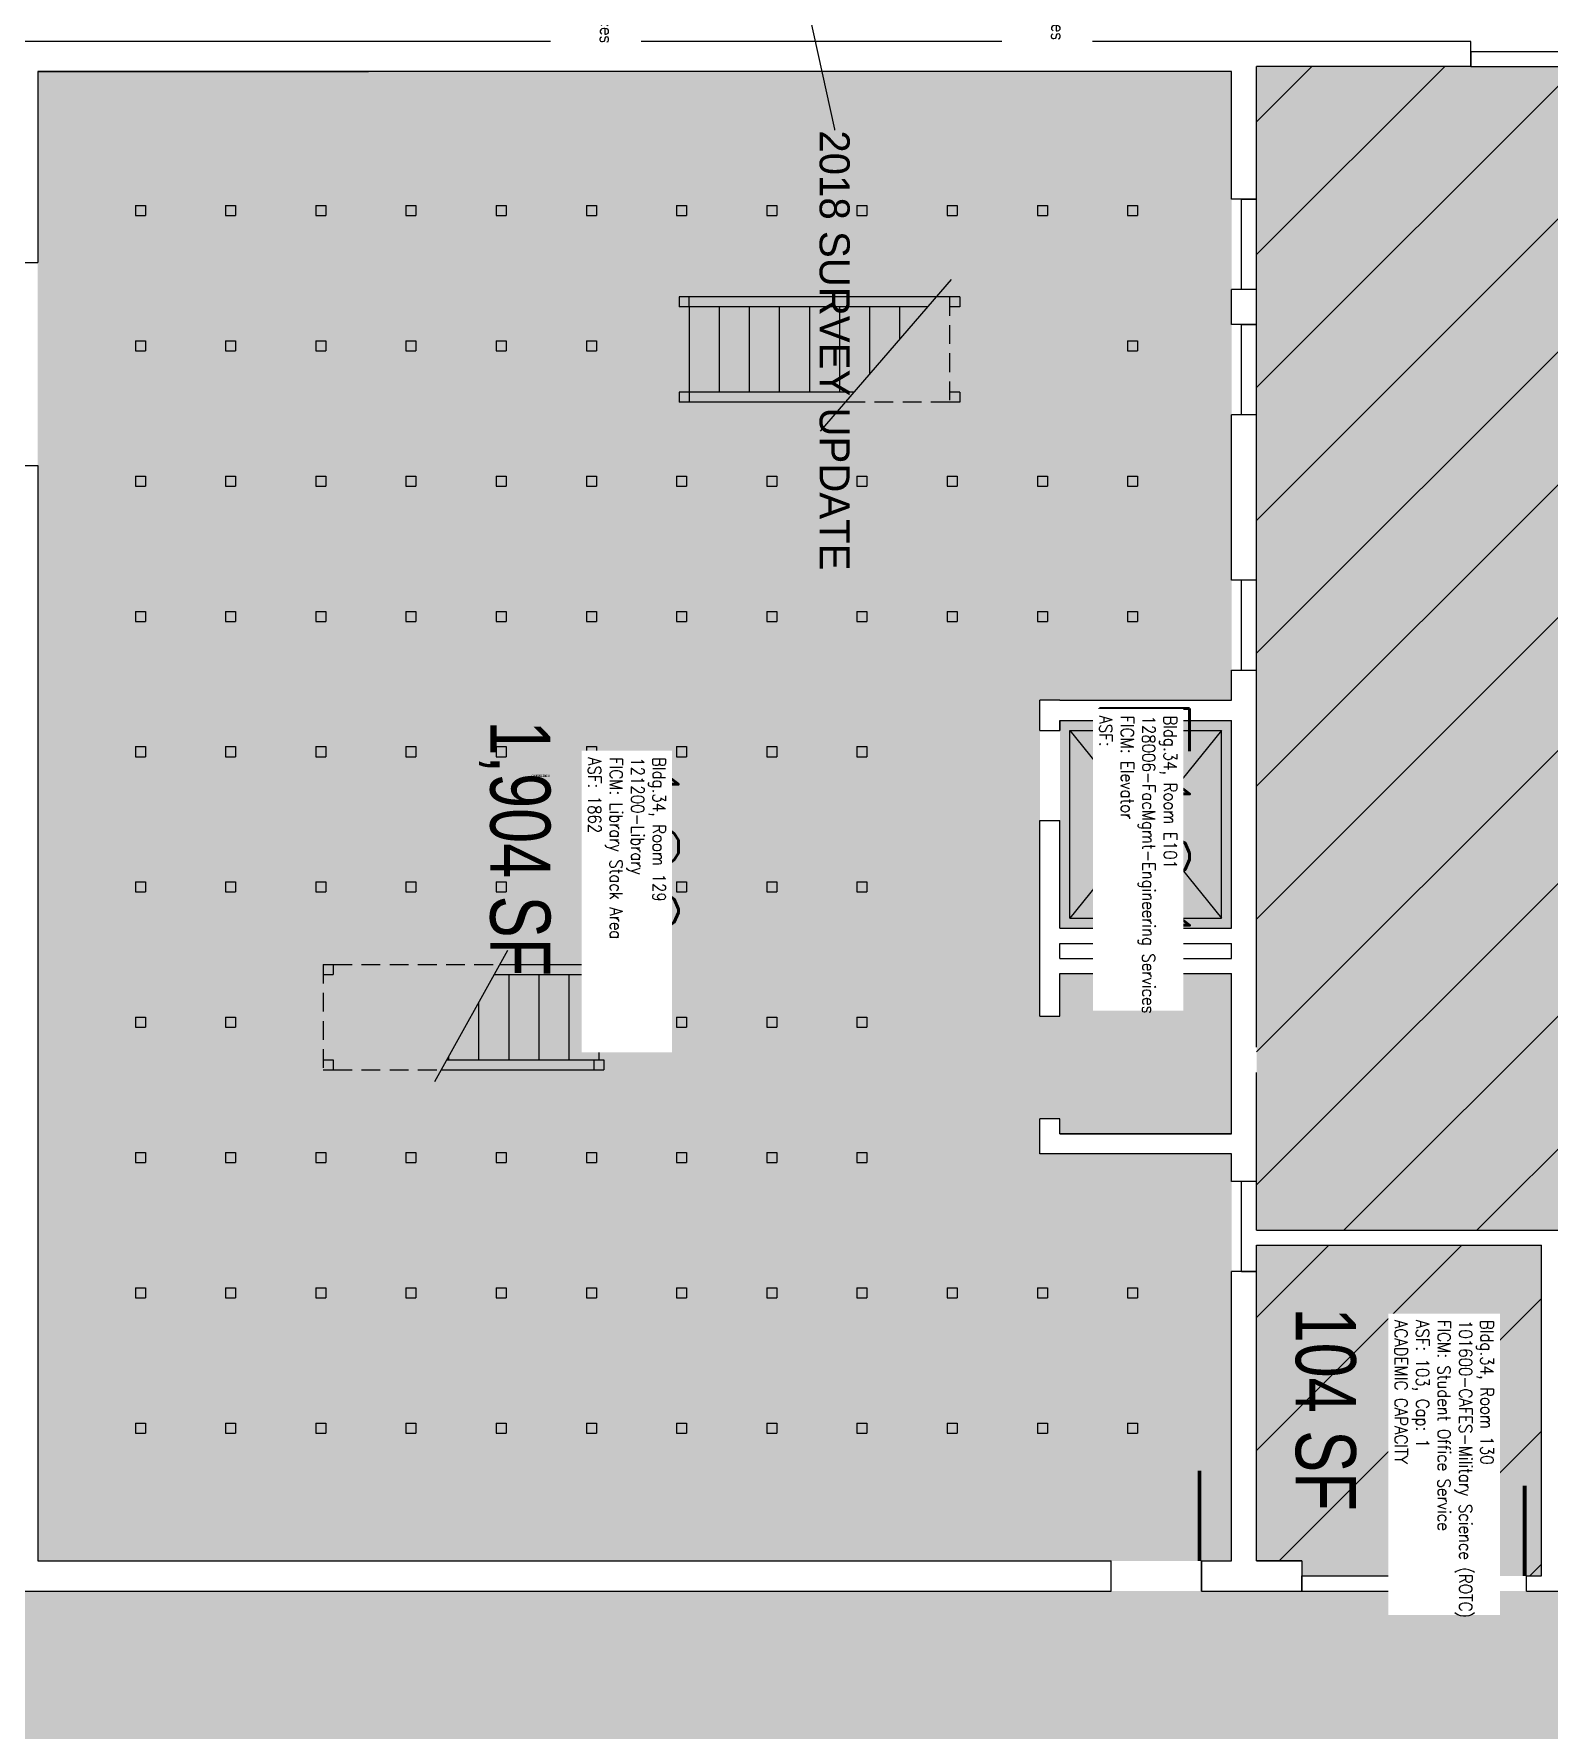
# Model space of a CAD drawing. Header units: inches. Extents: x -726 to 3772, y 0 to 2633.
# Drawn here: x 1200 to 1805, y 888 to 1564 of the extents above; entities that cross this region are included whole.
import ezdxf
from ezdxf import colors
from ezdxf.entities.mleader import LeaderData, LeaderLine
from ezdxf.enums import TextEntityAlignment as Align
from ezdxf.math import Vec2, Vec3

# ---------------------------------------------------------------- set-up
doc = ezdxf.new("R2010")
doc.units = ezdxf.units.IN
doc.header["$LTSCALE"] = 10
doc.header["$MEASUREMENT"] = 0
doc.linetypes.add('DASHED2', pattern=[0.375, 0.25, -0.125])
for name, color, linetype in [('A-DOOR', 2, 'CONTINUOUS'), ('A-FLOR', 3, 'CONTINUOUS'), ('A-IDEN-RNUM', 7, 'CONTINUOUS'), ('A-IDEN-SNUM', 4, 'CONTINUOUS'), ('A-IDEN-VNUM', 4, 'CONTINUOUS'), ('A-REV', 1, 'CONTINUOUS'), ('A-WALL', 5, 'CONTINUOUS'), ('AREA-TEXT', 3, 'CONTINUOUS'), ('Rooms-Capacity', 4, 'CONTINUOUS'), ('Rooms-Category-Color', 7, 'CONTINUOUS'), ('Rooms-College-Color', 7, 'CONTINUOUS'), ('Rooms-Department-Color', 7, 'CONTINUOUS'), ('Rooms-Division-Color', 7, 'CONTINUOUS'), ('Rooms-Information', 7, 'CONTINUOUS')]:
    doc.layers.add(name, color=color, linetype=linetype)
doc.styles.add('AREA', font='arial.ttf', dxfattribs={"width": 0.75, "height": 24})
doc.styles.add('ROOMSNUMBER', font='txt', dxfattribs={"height": 0.03})
doc.styles.add('ROOMVNUMBER', font='simplex.shx', dxfattribs={"width": 0.85})

msp = doc.modelspace()

# ---------------------------------------------------------------- hatches: boundary and pattern name
at = {"layer": 'Rooms-Capacity'}
h = msp.add_hatch(dxfattribs=at)
h.set_pattern_fill('ANSI31', color=256, scale=300, style=0)
h.paths.add_polyline_path([(2162, 1421.5), (2162, 1539.5), (2162, 1551.5), (2069, 1551.5), (1994, 1551.5), (1958, 1551.5), (1774, 1551.5), (1688.5, 1551.5), (1688.5, 1498.5), (1688.5, 1462.5), (1688.5, 1448.5), (1688.5, 1412.5), (1688.5, 1346.5), (1688.5, 1310.5), (1688.5, 1087), (2162, 1087), (2162, 1187.63), (2174, 1187.63), (2174, 1223.63), (2162, 1223.63)])
h = msp.add_hatch(dxfattribs=at)
h.set_pattern_fill('ANSI31', color=256, scale=300, style=0)
h.paths.add_polyline_path([(1802.25, 1081), (1688.5, 1081), (1688.5, 1070.5), (1688.5, 955), (1706.5, 955), (1706.5, 949), (1760.25, 949), (1796.25, 949), (1802.25, 949)])
at = {"layer": 'Rooms-Category-Color', "true_color": 0xe3f498}
msp.add_hatch(color=61, dxfattribs=at).paths.add_polyline_path([(2162, 1421.5), (2162, 1539.5), (2162, 1551.5), (2069, 1551.5), (1994, 1551.5), (1958, 1551.5), (1774, 1551.5), (1688.5, 1551.5), (1688.5, 1498.5), (1688.5, 1462.5), (1688.5, 1448.5), (1688.5, 1412.5), (1688.5, 1346.5), (1688.5, 1310.5), (1688.5, 1087), (2162, 1087), (2162, 1187.63), (2174, 1187.63), (2174, 1223.63), (2162, 1223.63)])
at = {"layer": 'Rooms-Category-Color', "true_color": 0x99d7b2}
msp.add_hatch(color=253, dxfattribs=at).paths.add_polyline_path([(1678.5, 955), (1202, 955), (1202, 1549.5), (1678.5, 1549.5), (1678.5, 1298.5), (1602, 1298.5), (1602, 1172.5), (1610, 1172.5), (1610, 1189.5), (1678.5, 1189.5), (1678.5, 1125.5), (1610, 1125.5), (1610, 1131.5), (1602, 1131.5), (1602, 1117.5), (1678.5, 1117.5)])
at = {"layer": 'Rooms-Category-Color', "true_color": 0xadadad}
msp.add_hatch(color=253, dxfattribs=at).paths.add_polyline_path([(1678.5, 1290.5), (1610, 1290.5), (1610, 1286.5), (1610, 1250.5), (1610, 1207.5), (1678.5, 1207.5)])
at = {"layer": 'Rooms-Category-Color', "true_color": 0xfa9ba3}
msp.add_hatch(color=241, dxfattribs=at).paths.add_polyline_path([(1802.25, 1081), (1688.5, 1081), (1688.5, 1070.5), (1688.5, 955), (1706.5, 955), (1706.5, 949), (1760.25, 949), (1796.25, 949), (1802.25, 949)])
at = {"layer": 'Rooms-Category-Color', "true_color": 0xadadad}
h = msp.add_hatch(color=253, dxfattribs=at)
edge = h.paths.add_edge_path()
edge.add_line((2098, 925), (2098, 943))
edge.add_line((2098, 943), (-166, 943))
edge.add_line((-166, 943), (-227, 943))
edge.add_line((-227, 943), (-227, 909))
edge.add_line((-227, 909), (-227, 877))
edge.add_line((-227, 877), (-227, 847))
edge.add_line((-227, 847), (-227, 819))
edge.add_line((-227, 819), (-233, 819))
edge.add_line((-233, 819), (-233, 795))
edge.add_line((-233, 795), (-231, 759))
edge.add_line((-231, 759), (-231, 745))
edge.add_line((-231, 745), (-182.5, 745))
edge.add_line((-182.5, 745), (-146.5, 745))
edge.add_line((-146.5, 745), (-138.5, 745))
edge.add_line((-138.5, 745), (-138.5, 763))
edge.add_arc((-54.5, 763), 84, 90, 180, ccw=False)
edge.add_line((-54.5, 847), (12.5, 847))
edge.add_line((12.5, 847), (48.5, 847))
edge.add_line((48.5, 847), (173.5, 847))
edge.add_line((173.5, 847), (209.5, 847))
edge.add_line((209.5, 847), (369.5, 847))
edge.add_line((369.5, 847), (501.5, 847))
edge.add_line((501.5, 847), (543.5, 847))
edge.add_line((543.5, 847), (579.5, 847))
edge.add_line((579.5, 847), (725.5, 847))
edge.add_line((725.5, 847), (761.5, 847))
edge.add_line((761.5, 847), (813.5, 847))
edge.add_line((813.5, 847), (899.5, 847))
edge.add_line((899.5, 847), (935.5, 847))
edge.add_line((935.5, 847), (1088, 847))
edge.add_line((1088, 847), (1124, 847))
edge.add_line((1124, 847), (1206, 847))
edge.add_line((1206, 847), (1206, 841))
edge.add_line((1206, 841), (1240, 841))
edge.add_line((1240, 841), (1240, 847))
edge.add_line((1240, 847), (1251.97, 847))
edge.add_line((1251.97, 847), (1287.97, 847))
edge.add_line((1287.97, 847), (1371.97, 847))
edge.add_line((1371.97, 847), (1407.97, 847))
edge.add_line((1407.97, 847), (1552.11, 847))
edge.add_line((1552.11, 847), (1588.11, 847))
edge.add_line((1588.11, 847), (1632.5, 847))
edge.add_line((1632.5, 847), (1664.5, 847))
edge.add_line((1664.5, 847), (1688.5, 847))
edge.add_line((1688.5, 847), (1688.5, 844))
edge.add_line((1688.5, 844), (1929, 844))
edge.add_line((1929, 844), (1929, 844.09))
edge.add_line((1929, 844.09), (1989, 844))
edge.add_line((1989, 844), (2098, 844))
edge.add_line((2098, 844), (2098, 865))
edge.add_line((2098, 865), (2098, 925))
at = {"layer": 'Rooms-College-Color', "true_color": 0xe3f498}
msp.add_hatch(color=61, dxfattribs=at).paths.add_polyline_path([(2162, 1421.5), (2162, 1539.5), (2162, 1551.5), (2069, 1551.5), (1994, 1551.5), (1958, 1551.5), (1774, 1551.5), (1688.5, 1551.5), (1688.5, 1498.5), (1688.5, 1462.5), (1688.5, 1448.5), (1688.5, 1412.5), (1688.5, 1346.5), (1688.5, 1310.5), (1688.5, 1087), (2162, 1087), (2162, 1187.63), (2174, 1187.63), (2174, 1223.63), (2162, 1223.63)])
at = {"layer": 'Rooms-College-Color', "true_color": 0x80bc67}
msp.add_hatch(color=83, dxfattribs=at).paths.add_polyline_path([(1678.5, 955), (1202, 955), (1202, 1549.5), (1678.5, 1549.5), (1678.5, 1298.5), (1602, 1298.5), (1602, 1172.5), (1610, 1172.5), (1610, 1189.5), (1678.5, 1189.5), (1678.5, 1125.5), (1610, 1125.5), (1610, 1131.5), (1602, 1131.5), (1602, 1117.5), (1678.5, 1117.5)])
at = {"layer": 'Rooms-College-Color', "true_color": 0xadadad}
msp.add_hatch(color=253, dxfattribs=at).paths.add_polyline_path([(1678.5, 1290.5), (1610, 1290.5), (1610, 1286.5), (1610, 1250.5), (1610, 1207.5), (1678.5, 1207.5)])
at = {"layer": 'Rooms-College-Color', "true_color": 0xe3c5e1}
msp.add_hatch(color=254, dxfattribs=at).paths.add_polyline_path([(1802.25, 1081), (1688.5, 1081), (1688.5, 1070.5), (1688.5, 955), (1706.5, 955), (1706.5, 949), (1760.25, 949), (1796.25, 949), (1802.25, 949)])
at = {"layer": 'Rooms-College-Color', "true_color": 0xadadad}
h = msp.add_hatch(color=253, dxfattribs=at)
edge = h.paths.add_edge_path()
edge.add_line((2098, 925), (2098, 943))
edge.add_line((2098, 943), (-166, 943))
edge.add_line((-166, 943), (-227, 943))
edge.add_line((-227, 943), (-227, 909))
edge.add_line((-227, 909), (-227, 877))
edge.add_line((-227, 877), (-227, 847))
edge.add_line((-227, 847), (-227, 819))
edge.add_line((-227, 819), (-233, 819))
edge.add_line((-233, 819), (-233, 795))
edge.add_line((-233, 795), (-231, 759))
edge.add_line((-231, 759), (-231, 745))
edge.add_line((-231, 745), (-182.5, 745))
edge.add_line((-182.5, 745), (-146.5, 745))
edge.add_line((-146.5, 745), (-138.5, 745))
edge.add_line((-138.5, 745), (-138.5, 763))
edge.add_arc((-54.5, 763), 84, 90, 180, ccw=False)
edge.add_line((-54.5, 847), (12.5, 847))
edge.add_line((12.5, 847), (48.5, 847))
edge.add_line((48.5, 847), (173.5, 847))
edge.add_line((173.5, 847), (209.5, 847))
edge.add_line((209.5, 847), (369.5, 847))
edge.add_line((369.5, 847), (501.5, 847))
edge.add_line((501.5, 847), (543.5, 847))
edge.add_line((543.5, 847), (579.5, 847))
edge.add_line((579.5, 847), (725.5, 847))
edge.add_line((725.5, 847), (761.5, 847))
edge.add_line((761.5, 847), (813.5, 847))
edge.add_line((813.5, 847), (899.5, 847))
edge.add_line((899.5, 847), (935.5, 847))
edge.add_line((935.5, 847), (1088, 847))
edge.add_line((1088, 847), (1124, 847))
edge.add_line((1124, 847), (1206, 847))
edge.add_line((1206, 847), (1206, 841))
edge.add_line((1206, 841), (1240, 841))
edge.add_line((1240, 841), (1240, 847))
edge.add_line((1240, 847), (1251.97, 847))
edge.add_line((1251.97, 847), (1287.97, 847))
edge.add_line((1287.97, 847), (1371.97, 847))
edge.add_line((1371.97, 847), (1407.97, 847))
edge.add_line((1407.97, 847), (1552.11, 847))
edge.add_line((1552.11, 847), (1588.11, 847))
edge.add_line((1588.11, 847), (1632.5, 847))
edge.add_line((1632.5, 847), (1664.5, 847))
edge.add_line((1664.5, 847), (1688.5, 847))
edge.add_line((1688.5, 847), (1688.5, 844))
edge.add_line((1688.5, 844), (1929, 844))
edge.add_line((1929, 844), (1929, 844.09))
edge.add_line((1929, 844.09), (1989, 844))
edge.add_line((1989, 844), (2098, 844))
edge.add_line((2098, 844), (2098, 865))
edge.add_line((2098, 865), (2098, 925))
at = {"layer": 'Rooms-Department-Color', "true_color": 0xe3f498}
msp.add_hatch(color=61, dxfattribs=at).paths.add_polyline_path([(2162, 1421.5), (2162, 1539.5), (2162, 1551.5), (2069, 1551.5), (1994, 1551.5), (1958, 1551.5), (1774, 1551.5), (1688.5, 1551.5), (1688.5, 1498.5), (1688.5, 1462.5), (1688.5, 1448.5), (1688.5, 1412.5), (1688.5, 1346.5), (1688.5, 1310.5), (1688.5, 1087), (2162, 1087), (2162, 1187.63), (2174, 1187.63), (2174, 1223.63), (2162, 1223.63)])
at = {"layer": 'Rooms-Department-Color', "true_color": 0x62f98f}
msp.add_hatch(color=91, dxfattribs=at).paths.add_polyline_path([(1678.5, 955), (1202, 955), (1202, 1549.5), (1678.5, 1549.5), (1678.5, 1298.5), (1602, 1298.5), (1602, 1172.5), (1610, 1172.5), (1610, 1189.5), (1678.5, 1189.5), (1678.5, 1125.5), (1610, 1125.5), (1610, 1131.5), (1602, 1131.5), (1602, 1117.5), (1678.5, 1117.5)])
at = {"layer": 'Rooms-Department-Color', "true_color": 0xacacac}
msp.add_hatch(color=253, dxfattribs=at).paths.add_polyline_path([(1678.5, 1290.5), (1610, 1290.5), (1610, 1286.5), (1610, 1250.5), (1610, 1207.5), (1678.5, 1207.5)])
at = {"layer": 'Rooms-Department-Color', "true_color": 0xe3c5e1}
msp.add_hatch(color=254, dxfattribs=at).paths.add_polyline_path([(1802.25, 1081), (1688.5, 1081), (1688.5, 1070.5), (1688.5, 955), (1706.5, 955), (1706.5, 949), (1760.25, 949), (1796.25, 949), (1802.25, 949)])
at = {"layer": 'Rooms-Department-Color', "true_color": 0xacacac}
h = msp.add_hatch(color=253, dxfattribs=at)
edge = h.paths.add_edge_path()
edge.add_line((2098, 925), (2098, 943))
edge.add_line((2098, 943), (-166, 943))
edge.add_line((-166, 943), (-227, 943))
edge.add_line((-227, 943), (-227, 909))
edge.add_line((-227, 909), (-227, 877))
edge.add_line((-227, 877), (-227, 847))
edge.add_line((-227, 847), (-227, 819))
edge.add_line((-227, 819), (-233, 819))
edge.add_line((-233, 819), (-233, 795))
edge.add_line((-233, 795), (-231, 759))
edge.add_line((-231, 759), (-231, 745))
edge.add_line((-231, 745), (-182.5, 745))
edge.add_line((-182.5, 745), (-146.5, 745))
edge.add_line((-146.5, 745), (-138.5, 745))
edge.add_line((-138.5, 745), (-138.5, 763))
edge.add_arc((-54.5, 763), 84, 90, 180, ccw=False)
edge.add_line((-54.5, 847), (12.5, 847))
edge.add_line((12.5, 847), (48.5, 847))
edge.add_line((48.5, 847), (173.5, 847))
edge.add_line((173.5, 847), (209.5, 847))
edge.add_line((209.5, 847), (369.5, 847))
edge.add_line((369.5, 847), (501.5, 847))
edge.add_line((501.5, 847), (543.5, 847))
edge.add_line((543.5, 847), (579.5, 847))
edge.add_line((579.5, 847), (725.5, 847))
edge.add_line((725.5, 847), (761.5, 847))
edge.add_line((761.5, 847), (813.5, 847))
edge.add_line((813.5, 847), (899.5, 847))
edge.add_line((899.5, 847), (935.5, 847))
edge.add_line((935.5, 847), (1088, 847))
edge.add_line((1088, 847), (1124, 847))
edge.add_line((1124, 847), (1206, 847))
edge.add_line((1206, 847), (1206, 841))
edge.add_line((1206, 841), (1240, 841))
edge.add_line((1240, 841), (1240, 847))
edge.add_line((1240, 847), (1251.97, 847))
edge.add_line((1251.97, 847), (1287.97, 847))
edge.add_line((1287.97, 847), (1371.97, 847))
edge.add_line((1371.97, 847), (1407.97, 847))
edge.add_line((1407.97, 847), (1552.11, 847))
edge.add_line((1552.11, 847), (1588.11, 847))
edge.add_line((1588.11, 847), (1632.5, 847))
edge.add_line((1632.5, 847), (1664.5, 847))
edge.add_line((1664.5, 847), (1688.5, 847))
edge.add_line((1688.5, 847), (1688.5, 844))
edge.add_line((1688.5, 844), (1929, 844))
edge.add_line((1929, 844), (1929, 844.09))
edge.add_line((1929, 844.09), (1989, 844))
edge.add_line((1989, 844), (2098, 844))
edge.add_line((2098, 844), (2098, 865))
edge.add_line((2098, 865), (2098, 925))
at = {"layer": 'Rooms-Division-Color', "true_color": 0xe3f498}
msp.add_hatch(color=61, dxfattribs=at).paths.add_polyline_path([(2162, 1421.5), (2162, 1539.5), (2162, 1551.5), (2069, 1551.5), (1994, 1551.5), (1958, 1551.5), (1774, 1551.5), (1688.5, 1551.5), (1688.5, 1498.5), (1688.5, 1462.5), (1688.5, 1448.5), (1688.5, 1412.5), (1688.5, 1346.5), (1688.5, 1310.5), (1688.5, 1087), (2162, 1087), (2162, 1187.63), (2174, 1187.63), (2174, 1223.63), (2162, 1223.63)])
at = {"layer": 'Rooms-Division-Color', "true_color": 0x62f98f}
msp.add_hatch(color=91, dxfattribs=at).paths.add_polyline_path([(1678.5, 955), (1202, 955), (1202, 1549.5), (1678.5, 1549.5), (1678.5, 1298.5), (1602, 1298.5), (1602, 1172.5), (1610, 1172.5), (1610, 1189.5), (1678.5, 1189.5), (1678.5, 1125.5), (1610, 1125.5), (1610, 1131.5), (1602, 1131.5), (1602, 1117.5), (1678.5, 1117.5)])
at = {"layer": 'Rooms-Division-Color', "true_color": 0xadadad}
msp.add_hatch(color=253, dxfattribs=at).paths.add_polyline_path([(1678.5, 1290.5), (1610, 1290.5), (1610, 1286.5), (1610, 1250.5), (1610, 1207.5), (1678.5, 1207.5)])
at = {"layer": 'Rooms-Division-Color', "true_color": 0xe3c5e1}
msp.add_hatch(color=254, dxfattribs=at).paths.add_polyline_path([(1802.25, 1081), (1688.5, 1081), (1688.5, 1070.5), (1688.5, 955), (1706.5, 955), (1706.5, 949), (1760.25, 949), (1796.25, 949), (1802.25, 949)])
at = {"layer": 'Rooms-Division-Color', "true_color": 0xadadad}
h = msp.add_hatch(color=253, dxfattribs=at)
edge = h.paths.add_edge_path()
edge.add_line((2098, 925), (2098, 943))
edge.add_line((2098, 943), (-166, 943))
edge.add_line((-166, 943), (-227, 943))
edge.add_line((-227, 943), (-227, 909))
edge.add_line((-227, 909), (-227, 877))
edge.add_line((-227, 877), (-227, 847))
edge.add_line((-227, 847), (-227, 819))
edge.add_line((-227, 819), (-233, 819))
edge.add_line((-233, 819), (-233, 795))
edge.add_line((-233, 795), (-231, 759))
edge.add_line((-231, 759), (-231, 745))
edge.add_line((-231, 745), (-182.5, 745))
edge.add_line((-182.5, 745), (-146.5, 745))
edge.add_line((-146.5, 745), (-138.5, 745))
edge.add_line((-138.5, 745), (-138.5, 763))
edge.add_arc((-54.5, 763), 84, 90, 180, ccw=False)
edge.add_line((-54.5, 847), (12.5, 847))
edge.add_line((12.5, 847), (48.5, 847))
edge.add_line((48.5, 847), (173.5, 847))
edge.add_line((173.5, 847), (209.5, 847))
edge.add_line((209.5, 847), (369.5, 847))
edge.add_line((369.5, 847), (501.5, 847))
edge.add_line((501.5, 847), (543.5, 847))
edge.add_line((543.5, 847), (579.5, 847))
edge.add_line((579.5, 847), (725.5, 847))
edge.add_line((725.5, 847), (761.5, 847))
edge.add_line((761.5, 847), (813.5, 847))
edge.add_line((813.5, 847), (899.5, 847))
edge.add_line((899.5, 847), (935.5, 847))
edge.add_line((935.5, 847), (1088, 847))
edge.add_line((1088, 847), (1124, 847))
edge.add_line((1124, 847), (1206, 847))
edge.add_line((1206, 847), (1206, 841))
edge.add_line((1206, 841), (1240, 841))
edge.add_line((1240, 841), (1240, 847))
edge.add_line((1240, 847), (1251.97, 847))
edge.add_line((1251.97, 847), (1287.97, 847))
edge.add_line((1287.97, 847), (1371.97, 847))
edge.add_line((1371.97, 847), (1407.97, 847))
edge.add_line((1407.97, 847), (1552.11, 847))
edge.add_line((1552.11, 847), (1588.11, 847))
edge.add_line((1588.11, 847), (1632.5, 847))
edge.add_line((1632.5, 847), (1664.5, 847))
edge.add_line((1664.5, 847), (1688.5, 847))
edge.add_line((1688.5, 847), (1688.5, 844))
edge.add_line((1688.5, 844), (1929, 844))
edge.add_line((1929, 844), (1929, 844.09))
edge.add_line((1929, 844.09), (1989, 844))
edge.add_line((1989, 844), (2098, 844))
edge.add_line((2098, 844), (2098, 865))
edge.add_line((2098, 865), (2098, 925))

# ---------------------------------------------------------------- linework, layer by layer
at = {"layer": 'A-DOOR'}
for points in [[(1665.75, 955, 1.5, 1.5, 0), (1665.75, 991, 0, 0, 0), (1666.5, 991, 0, 0, 0.414214), (1630.5, 955, 0, 0, 0.414214)], [(1795.5, 949, 1.5, 1.5, 0), (1795.5, 985, 0, 0, 0), (1796.25, 985, 0, 0, 0.414214), (1760.25, 949, 0, 0, 0.414214)]]:
    msp.add_lwpolyline(points, format="xyseb", dxfattribs=at)
at = {"layer": 'A-FLOR'}
for p, q in [((1566.58, 1466.51), (1514.32, 1405.86)), ((1458, 1459.5), (1458, 1455.5)), ((1560.55, 1459.5), (1458, 1459.5)), ((1557.1, 1455.5), (1458, 1455.5)), ((1462, 1455.5), (1462, 1459.5)), ((1462, 1455.5), (1462, 1421.5)), ((1474, 1455.5), (1474, 1421.5)), ((1486, 1455.5), (1486, 1421.5)), ((1498, 1455.5), (1498, 1421.5)), ((1510, 1455.5), (1510, 1421.5)), ((1522, 1455.5), (1522, 1421.5)), ((1534, 1455.5), (1534, 1428.7)), ((1546, 1455.5), (1546, 1442.62)), ((1570, 1459.5), (1566, 1459.5)), ((1570, 1455.5), (1566, 1455.5)), ((1570, 1459.5), (1570, 1455.5)), ((1458, 1421.5), (1458, 1417.5)), ((1527.8, 1421.5), (1458, 1421.5)), ((1524.35, 1417.5), (1458, 1417.5)), ((1462, 1421.5), (1462, 1417.5)), ((1570, 1421.5), (1566, 1421.5)), ((1570, 1417.5), (1566, 1417.5)), ((1570, 1421.5), (1570, 1417.5)), ((1614, 1286.5), (1674.5, 1286.5)), ((1614, 1211.5), (1614, 1286.5)), ((1614, 1286.5), (1674.5, 1211.5)), ((1674.5, 1286.5), (1614, 1211.5)), ((1674.5, 1211.5), (1674.5, 1286.5)), ((1614, 1211.5), (1674.5, 1211.5)), ((1360.54, 1146.33), (1389.66, 1198.78)), ((1316, 1193), (1320, 1193)), ((1320, 1193), (1320, 1189)), ((1386.45, 1193), (1428, 1193)), ((1424, 1193), (1424, 1189)), ((1428, 1193), (1428, 1189)), ((1316, 1189), (1320, 1189)), ((1384.23, 1189), (1428, 1189)), ((1390, 1189), (1390, 1155)), ((1402, 1189), (1402, 1155)), ((1414, 1189), (1414, 1155)), ((1426, 1189), (1426, 1155)), ((1378, 1177.78), (1378, 1155)), ((1316, 1155), (1320, 1155)), ((1316, 1151), (1320, 1151)), ((1320, 1155), (1320, 1151)), ((1363.14, 1151), (1428, 1151)), ((1365.36, 1155), (1428, 1155)), ((1366, 1156.15), (1366, 1155)), ((1424, 1155), (1424, 1151)), ((1428, 1155), (1428, 1151))]:
    msp.add_line(p, q, dxfattribs=at)
at = {"layer": 'A-FLOR', "linetype": 'DASHED2', "ltscale": 3}
for p, q in [((1566, 1459.5), (1560.55, 1459.5)), ((1566, 1459.5), (1566, 1417.5)), ((1566, 1417.5), (1524.35, 1417.5)), ((1316, 1193), (1316, 1151)), ((1320, 1193), (1386.45, 1193)), ((1320, 1151), (1363.14, 1151))]:
    msp.add_line(p, q, dxfattribs=at)
at = {"layer": 'A-WALL'}
for p, q in [((1688.5, 1561.5), (1190, 1561.5)), ((1688.5, 1561.5), (1618.5, 1561.5)), ((1774, 1561.5), (1688.5, 1561.5)), ((1774, 1551.5), (1774, 1561.5)), ((1774, 1557.5), (1944, 1557.5)), ((1774, 1557.5), (1774, 1551.5)), ((1774, 1551.5), (1688.5, 1551.5)), ((1688.5, 1498.5), (1688.5, 1551.5)), ((1774, 1551.5), (1958, 1551.5)), ((1678.5, 1549.5), (1202, 1549.5)), ((1202, 1549.5), (1202, 1473.25)), ((1202, 1549.5), (1334, 1549.5)), ((1678.5, 1549.5), (1618.5, 1549.5)), ((1678.5, 1498.5), (1678.5, 1549.5)), ((1678.5, 1498.5), (1678.5, 1549.5)), ((1688.5, 1498.5), (1688.5, 1549.5)), ((1688.5, 1498.5), (1678.5, 1498.5)), ((1682.5, 1462.5), (1682.5, 1498.5)), ((1682.5, 1498.5), (1688.5, 1498.5)), ((1688.5, 1462.5), (1688.5, 1498.5)), ((1241, 1496), (1241, 1492)), ((1241, 1496), (1245, 1496)), ((1241, 1492), (1245, 1492)), ((1245, 1496), (1245, 1492)), ((1277, 1496), (1277, 1492)), ((1277, 1496), (1281, 1496)), ((1277, 1492), (1281, 1492)), ((1281, 1496), (1281, 1492)), ((1313, 1496), (1313, 1492)), ((1313, 1496), (1317, 1496)), ((1313, 1492), (1317, 1492)), ((1317, 1496), (1317, 1492)), ((1349, 1496), (1349, 1492)), ((1349, 1496), (1353, 1496)), ((1349, 1492), (1353, 1492)), ((1353, 1496), (1353, 1492)), ((1385, 1496), (1385, 1492)), ((1385, 1496), (1389, 1496)), ((1385, 1492), (1389, 1492)), ((1389, 1496), (1389, 1492)), ((1421, 1496), (1421, 1492)), ((1421, 1496), (1425, 1496)), ((1421, 1492), (1425, 1492)), ((1425, 1496), (1425, 1492)), ((1457, 1496), (1457, 1492)), ((1457, 1496), (1461, 1496)), ((1457, 1492), (1461, 1492)), ((1461, 1496), (1461, 1492)), ((1493, 1496), (1493, 1492)), ((1493, 1496), (1497, 1496)), ((1493, 1492), (1497, 1492)), ((1497, 1496), (1497, 1492)), ((1529, 1496), (1529, 1492)), ((1529, 1496), (1533, 1496)), ((1529, 1492), (1533, 1492)), ((1533, 1496), (1533, 1492)), ((1565, 1496), (1565, 1492)), ((1565, 1496), (1569, 1496)), ((1565, 1492), (1569, 1492)), ((1569, 1496), (1569, 1492)), ((1601, 1496), (1601, 1492)), ((1601, 1496), (1605, 1496)), ((1601, 1492), (1605, 1492)), ((1605, 1496), (1605, 1492)), ((1637, 1496), (1637, 1492)), ((1637, 1496), (1641, 1496)), ((1637, 1492), (1641, 1492)), ((1641, 1496), (1641, 1492)), ((1190, 1473.25), (1202, 1473.25)), ((1678.5, 1448.5), (1678.5, 1462.5)), ((1678.5, 1448.5), (1678.5, 1462.5)), ((1688.5, 1462.5), (1678.5, 1462.5)), ((1688.5, 1462.5), (1682.5, 1462.5)), ((1688.5, 1448.5), (1688.5, 1462.5)), ((1688.5, 1448.5), (1688.5, 1462.5)), ((1241, 1442), (1241, 1438)), ((1241, 1442), (1245, 1442)), ((1245, 1442), (1245, 1438)), ((1277, 1442), (1277, 1438)), ((1277, 1442), (1281, 1442)), ((1281, 1442), (1281, 1438)), ((1313, 1442), (1313, 1438)), ((1313, 1442), (1317, 1442)), ((1317, 1442), (1317, 1438)), ((1349, 1442), (1349, 1438)), ((1349, 1442), (1353, 1442)), ((1353, 1442), (1353, 1438)), ((1385, 1442), (1385, 1438)), ((1385, 1442), (1389, 1442)), ((1389, 1442), (1389, 1438)), ((1421, 1442), (1421, 1438)), ((1421, 1442), (1425, 1442)), ((1425, 1442), (1425, 1438)), ((1637, 1442), (1637, 1438)), ((1637, 1442), (1641, 1442)), ((1641, 1442), (1641, 1438)), ((1688.5, 1448.5), (1678.5, 1448.5)), ((1682.5, 1412.5), (1682.5, 1448.5)), ((1682.5, 1448.5), (1688.5, 1448.5)), ((1688.5, 1412.5), (1688.5, 1448.5)), ((1241, 1438), (1245, 1438)), ((1277, 1438), (1281, 1438)), ((1313, 1438), (1317, 1438)), ((1349, 1438), (1353, 1438)), ((1385, 1438), (1389, 1438)), ((1421, 1438), (1425, 1438)), ((1637, 1438), (1641, 1438)), ((1678.5, 1361.5), (1678.5, 1412.5)), ((1678.5, 1346.5), (1678.5, 1412.5)), ((1688.5, 1412.5), (1678.5, 1412.5)), ((1688.5, 1412.5), (1682.5, 1412.5)), ((1688.5, 1346.5), (1688.5, 1412.5)), ((1688.5, 1346.5), (1688.5, 1412.5)), ((1190, 1392.25), (1202, 1392.25)), ((1202, 1392.25), (1202, 1320)), ((1241, 1388), (1241, 1384)), ((1241, 1388), (1245, 1388)), ((1245, 1388), (1245, 1384)), ((1277, 1388), (1277, 1384)), ((1277, 1388), (1281, 1388)), ((1281, 1388), (1281, 1384)), ((1313, 1388), (1313, 1384)), ((1313, 1388), (1317, 1388)), ((1317, 1388), (1317, 1384)), ((1349, 1388), (1349, 1384)), ((1349, 1388), (1353, 1388)), ((1353, 1388), (1353, 1384)), ((1385, 1388), (1385, 1384)), ((1385, 1388), (1389, 1388)), ((1389, 1388), (1389, 1384)), ((1421, 1388), (1421, 1384)), ((1421, 1388), (1425, 1388)), ((1425, 1388), (1425, 1384)), ((1457, 1388), (1457, 1384)), ((1457, 1388), (1461, 1388)), ((1461, 1388), (1461, 1384)), ((1493, 1388), (1493, 1384)), ((1493, 1388), (1497, 1388)), ((1497, 1388), (1497, 1384)), ((1529, 1388), (1529, 1384)), ((1529, 1388), (1533, 1388)), ((1533, 1388), (1533, 1384)), ((1565, 1388), (1565, 1384)), ((1565, 1388), (1569, 1388)), ((1569, 1388), (1569, 1384)), ((1601, 1388), (1601, 1384)), ((1601, 1388), (1605, 1388)), ((1605, 1388), (1605, 1384)), ((1637, 1388), (1637, 1384)), ((1637, 1388), (1641, 1388)), ((1641, 1388), (1641, 1384)), ((1241, 1384), (1245, 1384)), ((1277, 1384), (1281, 1384)), ((1313, 1384), (1317, 1384)), ((1349, 1384), (1353, 1384)), ((1385, 1384), (1389, 1384)), ((1421, 1384), (1425, 1384)), ((1457, 1384), (1461, 1384)), ((1493, 1384), (1497, 1384)), ((1529, 1384), (1533, 1384)), ((1565, 1384), (1569, 1384)), ((1601, 1384), (1605, 1384)), ((1637, 1384), (1641, 1384)), ((1688.5, 1346.5), (1678.5, 1346.5)), ((1682.5, 1310.5), (1682.5, 1346.5)), ((1688.5, 1346.5), (1682.5, 1346.5)), ((1688.5, 1310.5), (1688.5, 1346.5)), ((1241, 1334), (1241, 1330)), ((1241, 1334), (1245, 1334)), ((1245, 1334), (1245, 1330)), ((1277, 1334), (1277, 1330)), ((1277, 1334), (1281, 1334)), ((1281, 1334), (1281, 1330)), ((1313, 1334), (1313, 1330)), ((1313, 1334), (1317, 1334)), ((1317, 1334), (1317, 1330)), ((1349, 1334), (1349, 1330)), ((1349, 1334), (1353, 1334)), ((1353, 1334), (1353, 1330)), ((1385, 1334), (1385, 1330)), ((1385, 1334), (1389, 1334)), ((1389, 1334), (1389, 1330)), ((1421, 1334), (1421, 1330)), ((1421, 1334), (1425, 1334)), ((1425, 1334), (1425, 1330)), ((1457, 1334), (1457, 1330)), ((1457, 1334), (1461, 1334)), ((1461, 1334), (1461, 1330)), ((1493, 1334), (1493, 1330)), ((1493, 1334), (1497, 1334)), ((1497, 1334), (1497, 1330)), ((1529, 1334), (1529, 1330)), ((1529, 1334), (1533, 1334)), ((1533, 1334), (1533, 1330)), ((1565, 1334), (1565, 1330)), ((1565, 1334), (1569, 1334)), ((1569, 1334), (1569, 1330)), ((1601, 1334), (1601, 1330)), ((1601, 1334), (1605, 1334)), ((1605, 1334), (1605, 1330)), ((1637, 1334), (1637, 1330)), ((1637, 1334), (1641, 1334)), ((1641, 1334), (1641, 1330)), ((1241, 1330), (1245, 1330)), ((1277, 1330), (1281, 1330)), ((1313, 1330), (1317, 1330)), ((1349, 1330), (1353, 1330)), ((1385, 1330), (1389, 1330)), ((1421, 1330), (1425, 1330)), ((1457, 1330), (1461, 1330)), ((1493, 1330), (1497, 1330)), ((1529, 1330), (1533, 1330)), ((1565, 1330), (1569, 1330)), ((1601, 1330), (1605, 1330)), ((1637, 1330), (1641, 1330)), ((1202, 1320), (1202, 955)), ((1678.5, 1298.5), (1678.5, 1310.5)), ((1678.5, 1298.5), (1678.5, 1310.5)), ((1678.5, 1310.5), (1688.5, 1310.5)), ((1682.5, 1310.5), (1688.5, 1310.5)), ((1688.5, 1160), (1688.5, 1310.5)), ((1688.5, 1160), (1688.5, 1310.5)), ((1610, 1298.5), (1602, 1298.5)), ((1610, 1298.5), (1602, 1298.5)), ((1602, 1286.5), (1602, 1298.5)), ((1602, 1286.5), (1602, 1298.5)), ((1610, 1298.5), (1678.5, 1298.5)), ((1602, 1286.5), (1610, 1286.5)), ((1610, 1290.5), (1610, 1286.5)), ((1610, 1290.5), (1678.5, 1290.5)), ((1610, 1286.5), (1610, 1290.5)), ((1610, 1286.5), (1610, 1290.5)), ((1678.5, 1274.5), (1678.5, 1290.5)), ((1678.5, 1207.5), (1678.5, 1290.5)), ((1241, 1280), (1241, 1276)), ((1241, 1280), (1245, 1280)), ((1245, 1280), (1245, 1276)), ((1277, 1280), (1277, 1276)), ((1277, 1280), (1281, 1280)), ((1281, 1280), (1281, 1276)), ((1313, 1280), (1313, 1276)), ((1313, 1280), (1317, 1280)), ((1317, 1280), (1317, 1276)), ((1349, 1280), (1349, 1276)), ((1349, 1280), (1353, 1280)), ((1353, 1280), (1353, 1276)), ((1385, 1280), (1385, 1276)), ((1385, 1280), (1389, 1280)), ((1389, 1280), (1389, 1276)), ((1421, 1280), (1421, 1276)), ((1421, 1280), (1425, 1280)), ((1425, 1280), (1425, 1276)), ((1457, 1280), (1457, 1276)), ((1457, 1280), (1461, 1280)), ((1461, 1280), (1461, 1276)), ((1493, 1280), (1493, 1276)), ((1493, 1280), (1497, 1280)), ((1497, 1280), (1497, 1276)), ((1529, 1280), (1529, 1276)), ((1529, 1280), (1533, 1280)), ((1533, 1280), (1533, 1276)), ((1241, 1276), (1245, 1276)), ((1277, 1276), (1281, 1276)), ((1313, 1276), (1317, 1276)), ((1349, 1276), (1353, 1276)), ((1385, 1276), (1389, 1276)), ((1421, 1276), (1425, 1276)), ((1457, 1276), (1461, 1276)), ((1493, 1276), (1497, 1276)), ((1529, 1276), (1533, 1276)), ((1602, 1250.5), (1610, 1250.5)), ((1602, 1172.5), (1602, 1250.5)), ((1610, 1207.5), (1610, 1250.5)), ((1241, 1226), (1241, 1222)), ((1241, 1226), (1245, 1226)), ((1245, 1226), (1245, 1222)), ((1277, 1226), (1277, 1222)), ((1277, 1226), (1281, 1226)), ((1281, 1226), (1281, 1222)), ((1313, 1226), (1313, 1222)), ((1313, 1226), (1317, 1226)), ((1317, 1226), (1317, 1222)), ((1349, 1226), (1349, 1222)), ((1349, 1226), (1353, 1226)), ((1353, 1226), (1353, 1222)), ((1385, 1226), (1385, 1222)), ((1385, 1226), (1389, 1226)), ((1389, 1226), (1389, 1222)), ((1421, 1226), (1421, 1222)), ((1421, 1226), (1425, 1226)), ((1425, 1226), (1425, 1222)), ((1457, 1226), (1457, 1222)), ((1457, 1226), (1461, 1226)), ((1461, 1226), (1461, 1222)), ((1493, 1226), (1493, 1222)), ((1493, 1226), (1497, 1226)), ((1497, 1226), (1497, 1222)), ((1529, 1226), (1529, 1222)), ((1529, 1226), (1533, 1226)), ((1533, 1226), (1533, 1222)), ((1602, 1172.5), (1602, 1226.5)), ((1241, 1222), (1245, 1222)), ((1277, 1222), (1281, 1222)), ((1313, 1222), (1317, 1222)), ((1349, 1222), (1353, 1222)), ((1385, 1222), (1389, 1222)), ((1421, 1222), (1425, 1222)), ((1457, 1222), (1461, 1222)), ((1493, 1222), (1497, 1222)), ((1529, 1222), (1533, 1222)), ((1610, 1207.5), (1678.5, 1207.5)), ((1610, 1201.5), (1678.5, 1201.5)), ((1610, 1195.5), (1610, 1201.5)), ((1678.5, 1195.5), (1678.5, 1201.5)), ((1610, 1195.5), (1678.5, 1195.5)), ((1610, 1189.5), (1678.5, 1189.5)), ((1610, 1172.5), (1610, 1189.5)), ((1678.5, 1125.5), (1678.5, 1189.5)), ((1610, 1172.5), (1610, 1182.5)), ((1241, 1172), (1241, 1168)), ((1241, 1172), (1245, 1172)), ((1245, 1172), (1245, 1168)), ((1277, 1172), (1277, 1168)), ((1277, 1172), (1281, 1172)), ((1281, 1172), (1281, 1168)), ((1457, 1172), (1457, 1168)), ((1457, 1172), (1461, 1172)), ((1461, 1172), (1461, 1168)), ((1493, 1172), (1493, 1168)), ((1493, 1172), (1497, 1172)), ((1497, 1172), (1497, 1168)), ((1529, 1172), (1529, 1168)), ((1529, 1172), (1533, 1172)), ((1533, 1172), (1533, 1168)), ((1602, 1172.5), (1610, 1172.5)), ((1241, 1168), (1245, 1168)), ((1277, 1168), (1281, 1168)), ((1457, 1168), (1461, 1168)), ((1493, 1168), (1497, 1168)), ((1529, 1168), (1533, 1168)), ((1688.5, 1106.5), (1688.5, 1150)), ((1688.5, 1106.5), (1688.5, 1150)), ((1602, 1117.5), (1602, 1131.5)), ((1602, 1117.5), (1602, 1131.5)), ((1610, 1131.5), (1602, 1131.5)), ((1610, 1125.5), (1610, 1131.5)), ((1610, 1125.5), (1610, 1131.5)), ((1610, 1125.5), (1678.5, 1125.5)), ((1678.5, 1125.5), (1610, 1125.5)), ((1610, 1125.5), (1678.5, 1125.5)), ((1241, 1118), (1241, 1114)), ((1241, 1118), (1245, 1118)), ((1245, 1118), (1245, 1114)), ((1277, 1118), (1277, 1114)), ((1277, 1118), (1281, 1118)), ((1281, 1118), (1281, 1114)), ((1313, 1118), (1313, 1114)), ((1313, 1118), (1317, 1118)), ((1317, 1118), (1317, 1114)), ((1349, 1118), (1349, 1114)), ((1349, 1118), (1353, 1118)), ((1353, 1118), (1353, 1114)), ((1385, 1118), (1385, 1114)), ((1385, 1118), (1389, 1118)), ((1389, 1118), (1389, 1114)), ((1421, 1118), (1421, 1114)), ((1421, 1118), (1425, 1118)), ((1425, 1118), (1425, 1114)), ((1457, 1118), (1457, 1114)), ((1457, 1118), (1461, 1118)), ((1461, 1118), (1461, 1114)), ((1493, 1118), (1493, 1114)), ((1493, 1118), (1497, 1118)), ((1497, 1118), (1497, 1114)), ((1529, 1118), (1529, 1114)), ((1529, 1118), (1533, 1118)), ((1533, 1118), (1533, 1114)), ((1678.5, 1117.5), (1602, 1117.5)), ((1678.5, 1117.5), (1602, 1117.5)), ((1678.5, 1106.5), (1678.5, 1117.5)), ((1678.5, 1106.5), (1678.5, 1117.5)), ((1678.5, 1106.5), (1678.5, 1117.5)), ((1678.5, 1106.5), (1678.5, 1117.5)), ((1241, 1114), (1245, 1114)), ((1277, 1114), (1281, 1114)), ((1313, 1114), (1317, 1114)), ((1349, 1114), (1353, 1114)), ((1385, 1114), (1389, 1114)), ((1421, 1114), (1425, 1114)), ((1457, 1114), (1461, 1114)), ((1493, 1114), (1497, 1114)), ((1529, 1114), (1533, 1114)), ((1688.5, 1106.5), (1678.5, 1106.5)), ((1682.5, 1070.5), (1682.5, 1106.5)), ((1688.5, 1106.5), (1682.5, 1106.5)), ((1688.5, 1087), (1688.5, 1106.5)), ((1688.5, 1087), (2162, 1087)), ((1688.5, 1070.5), (1688.5, 1081)), ((1688.5, 1081), (1802.25, 1081)), ((1802.25, 949), (1802.25, 1081)), ((1678.5, 955), (1678.5, 1070.5)), ((1678.5, 955), (1678.5, 1070.5)), ((1688.5, 1070.5), (1678.5, 1070.5)), ((1678.5, 955), (1678.5, 1070.5)), ((1678.5, 955), (1678.5, 1070.5)), ((1682.5, 1070.5), (1688.5, 1070.5)), ((1688.5, 955), (1688.5, 1070.5)), ((1688.5, 955), (1688.5, 1070.5)), ((1241, 1064), (1241, 1060)), ((1241, 1064), (1245, 1064)), ((1245, 1064), (1245, 1060)), ((1277, 1064), (1277, 1060)), ((1277, 1064), (1281, 1064)), ((1281, 1064), (1281, 1060)), ((1313, 1064), (1313, 1060)), ((1313, 1064), (1317, 1064)), ((1317, 1064), (1317, 1060)), ((1349, 1064), (1349, 1060)), ((1349, 1064), (1353, 1064)), ((1353, 1064), (1353, 1060)), ((1385, 1064), (1385, 1060)), ((1385, 1064), (1389, 1064)), ((1389, 1064), (1389, 1060)), ((1421, 1064), (1421, 1060)), ((1421, 1064), (1425, 1064)), ((1425, 1064), (1425, 1060)), ((1457, 1064), (1457, 1060)), ((1457, 1064), (1461, 1064)), ((1461, 1064), (1461, 1060)), ((1493, 1064), (1493, 1060)), ((1493, 1064), (1497, 1064)), ((1497, 1064), (1497, 1060)), ((1529, 1064), (1529, 1060)), ((1529, 1064), (1533, 1064)), ((1533, 1064), (1533, 1060)), ((1565, 1064), (1565, 1060)), ((1565, 1064), (1569, 1064)), ((1569, 1064), (1569, 1060)), ((1601, 1064), (1601, 1060)), ((1601, 1064), (1605, 1064)), ((1605, 1064), (1605, 1060)), ((1637, 1064), (1637, 1060)), ((1637, 1064), (1641, 1064)), ((1641, 1064), (1641, 1060)), ((1241, 1060), (1245, 1060)), ((1277, 1060), (1281, 1060)), ((1313, 1060), (1317, 1060)), ((1349, 1060), (1353, 1060)), ((1385, 1060), (1389, 1060)), ((1421, 1060), (1425, 1060)), ((1457, 1060), (1461, 1060)), ((1493, 1060), (1497, 1060)), ((1529, 1060), (1533, 1060)), ((1565, 1060), (1569, 1060)), ((1601, 1060), (1605, 1060)), ((1637, 1060), (1641, 1060)), ((1241, 1010), (1241, 1006)), ((1241, 1010), (1245, 1010)), ((1245, 1010), (1245, 1006)), ((1277, 1010), (1277, 1006)), ((1277, 1010), (1281, 1010)), ((1281, 1010), (1281, 1006)), ((1313, 1010), (1313, 1006)), ((1313, 1010), (1317, 1010)), ((1317, 1010), (1317, 1006)), ((1349, 1010), (1349, 1006)), ((1349, 1010), (1353, 1010)), ((1353, 1010), (1353, 1006)), ((1385, 1010), (1385, 1006)), ((1385, 1010), (1389, 1010)), ((1389, 1010), (1389, 1006)), ((1421, 1010), (1421, 1006)), ((1421, 1010), (1425, 1010)), ((1425, 1010), (1425, 1006)), ((1457, 1010), (1457, 1006)), ((1457, 1010), (1461, 1010)), ((1461, 1010), (1461, 1006)), ((1493, 1010), (1493, 1006)), ((1493, 1010), (1497, 1010)), ((1497, 1010), (1497, 1006)), ((1529, 1010), (1529, 1006)), ((1529, 1010), (1533, 1010)), ((1533, 1010), (1533, 1006)), ((1565, 1010), (1565, 1006)), ((1565, 1010), (1569, 1010)), ((1569, 1010), (1569, 1006)), ((1601, 1010), (1601, 1006)), ((1601, 1010), (1605, 1010)), ((1605, 1010), (1605, 1006)), ((1637, 1010), (1637, 1006)), ((1637, 1010), (1641, 1010)), ((1641, 1010), (1641, 1006)), ((1241, 1006), (1245, 1006)), ((1277, 1006), (1281, 1006)), ((1313, 1006), (1317, 1006)), ((1349, 1006), (1353, 1006)), ((1385, 1006), (1389, 1006)), ((1421, 1006), (1425, 1006)), ((1457, 1006), (1461, 1006)), ((1493, 1006), (1497, 1006)), ((1529, 1006), (1533, 1006)), ((1565, 1006), (1569, 1006)), ((1601, 1006), (1605, 1006)), ((1637, 1006), (1641, 1006)), ((1202, 955), (1630.5, 955)), ((1202, 955), (1630.5, 955)), ((1630.5, 943), (1630.5, 955)), ((1630.5, 943), (1630.5, 955)), ((1666.5, 955), (1666.5, 943)), ((1666.5, 943), (1666.5, 955)), ((1666.5, 955), (1678.5, 955)), ((1666.5, 955), (1678.5, 955)), ((1688.5, 955), (1706.5, 955)), ((1706.5, 955), (1688.5, 955)), ((1706.5, 955), (1706.5, 943)), ((1706.5, 949), (1760.25, 949)), ((1706.5, 943), (1706.5, 949)), ((1760.25, 943), (1760.25, 949)), ((1760.25, 943), (1760.25, 949)), ((1796.25, 943), (1796.25, 949)), ((1796.25, 949), (1802.25, 949)), ((1796.25, 943), (1796.25, 949)), ((1190, 943), (1630.5, 943)), ((1190, 943), (1630.5, 943)), ((1666.5, 943), (1706.5, 943)), ((1706.5, 943), (1760.25, 943)), ((1706.5, 943), (1760.25, 943)), ((1796.25, 943), (1814.25, 943))]:
    msp.add_line(p, q, dxfattribs=at)

# ---------------------------------------------------------------- texts
at = {"layer": 'A-IDEN-RNUM', "style": 'ROOMSNUMBER', "width": 0.85}
for s, p in [('0129-00', (1402.77, 1268.39)), ('E101-00', (1641.03, 1247.29)), ('0130-00', (1774.26, 997.23))]:
    msp.add_text(s, height=0.96, dxfattribs=at).set_placement(p, align=Align.MIDDLE)
at = {"layer": 'A-IDEN-SNUM', "style": 'ROOMSNUMBER', "width": 0.85}
for s, p in [('0340012900', (1402.77, 1268.39)), ('0340E10100', (1641.03, 1247.29)), ('0340013000', (1774.26, 997.23))]:
    msp.add_text(s, height=0.96, dxfattribs=at).set_placement(p, align=Align.MIDDLE)
at = {"layer": 'A-IDEN-VNUM', "style": 'ROOMVNUMBER', "width": 0.85}
for s, p in [('E101', (1643.77, 1248.7)), ('129', (1439.76, 1240.09)), ('130', (1761.64, 1014.72))]:
    msp.add_text(s, height=36, rotation=270, dxfattribs=at).set_placement(p, align=Align.MIDDLE)
at = {"layer": 'AREA-TEXT', "style": 'AREA', "width": 0.75}
for s, p in [('1,904 SF', (1394.64, 1239.41)), ('39 SF', (1644.25, 1249)), ('104 SF', (1716.14, 1015.58))]:
    msp.add_text(s, height=24, rotation=270, dxfattribs=at).set_placement(p, align=Align.MIDDLE_CENTER)

# ---------------------------------------------------------------- leaders
at = {"layer": 'A-REV'}
ml = msp.add_multileader_mtext('Standard', dxfattribs=at)
ml.set_content('2018 SURVEY UPDATE', color=256)
ml.set_leader_properties()
ml.build(insert=Vec2(0, 0))
ml.multileader.update_dxf_attribs({"text_right_attachment_type": 6, "dogleg_length": 0.36, "arrow_head_size": 0.18})
ctx = ml.context
ctx.base_point, ctx.char_height, ctx.arrow_head_size, ctx.landing_gap_size, ctx.plane_origin, ctx.plane_x_axis, ctx.plane_y_axis = Vec3(1520.1, 1526.08), 12, 0.18, 0.09, Vec3(1478.67, 1713.48), Vec3(0, -1), Vec3(1, 0)
ctx.right_attachment = 6
notes = []
notes.append((ctx, [(1, (1, 1, 0), (1520.1, 1526.44), (0, -1), 0.36, [(0, [(1478.67, 1713.48)], 0, [])])]))
ctx.mtext.insert, ctx.mtext.text_direction, ctx.mtext.rotation, ctx.mtext.flow_direction = Vec3(1526.1, 1525.99), Vec3(0, -1), 4.712389, 5
for ctx, leaders in notes:
    for number, flags, end, landing, length, lines in leaders:
        leader = LeaderData()
        leader.index, (leader.has_last_leader_line, leader.has_dogleg_vector, leader.attachment_direction) = number, flags
        leader.last_leader_point, leader.dogleg_vector, leader.dogleg_length = Vec3(end), Vec3(landing), length
        for number, points, colour, breaks in lines:
            line = LeaderLine()
            line.index, line.vertices, line.color, line.breaks = number, Vec3.list(points), colors.encode_raw_color(colour), breaks
            leader.lines.append(line)
        ctx.leaders.append(leader)

# ---------------------------------------------------------------- next in the draw order: texts
at = {"layer": 'Rooms-Information', "width": 115.2, "attachment_point": 7, "rotation": 270, "style": 'ROOMVNUMBER', "bg_fill": 3, "box_fill_scale": 1.5, "bg_fill_color": 256, "bg_fill_true_color": 13158600, "bg_fill_transparency": 0}
for s, insert, char_height in [('Bldg.34, Room 139^M^J128300-FacMgmt-Custodial Services^M^JFICM: All Gender Restroom^M^JASF: ', (1409.32, 1672.72), 5.1429), ('Bldg.34, Room 136^M^J128300-FacMgmt-Custodial Services^M^JFICM: All Gender Restroom^M^JASF: ', (1589.47, 1673.97), 5.1429), ('Bldg.34, Room E101^M^J128006-FacMgmt-Engineering Services^M^JFICM: Elevator^M^JASF: ', (1625.77, 1292.41), 5.1429), ('Bldg.34, Room 129^M^J121200-Library^M^JFICM: Library Stack Area^M^JASF: 1862', (1421.76, 1275.79), 5.1429), ('Bldg.34, Room 130^M^J101600-CAFES-Military Science (ROTC)^M^JFICM: Student Office Service^M^JASF: 103, Cap: 1^M^JACADEMIC CAPACITY', (1743.64, 1051.15), 5.14286)]:
    msp.add_mtext(s, dxfattribs=dict(at, insert=insert, char_height=char_height))

doc.saveas('drawing.dxf')
